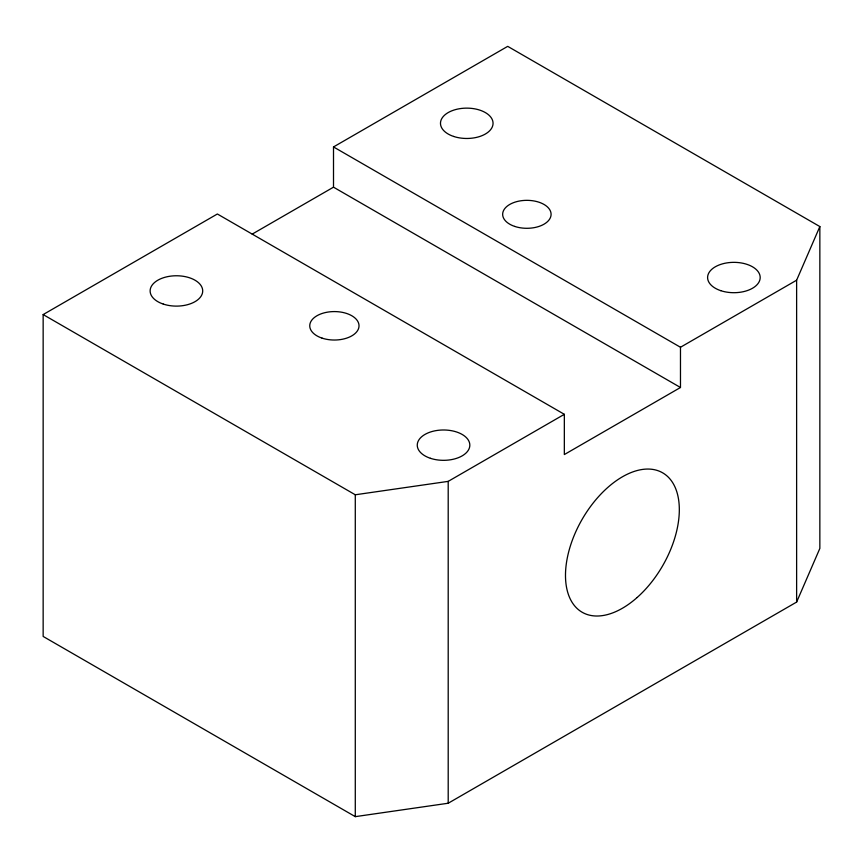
<?xml version="1.0" encoding="UTF-8"?>
<svg xmlns="http://www.w3.org/2000/svg" width="863" height="863" viewBox="0 0 863 863"><rect width="100%" height="100%" fill="white"/><g stroke="black" fill="none" stroke-linecap="round" stroke-linejoin="round"><path stroke-width="1.29" d="M680.476 387.498L564.337 454.553L564.337 414.316L217.368 213.992L43.15 314.574L43.15 636.441L355.286 816.646L448.199 803.237L796.625 602.072L796.625 280.205L819.85 226.559L507.714 46.354L333.506 146.937L333.506 187.174L680.476 387.498L680.476 347.26L333.506 146.937M796.625 602.072L819.85 548.426L819.85 226.559M252.201 234.11L333.506 187.174M43.15 314.574L355.286 494.779L448.199 481.371L564.337 414.316M680.476 347.26L796.625 280.205M448.199 481.371L448.199 803.237M355.286 494.779L355.286 816.646M430.41 458.296A26.278 15.167 0 0 0 469.828 445.157A26.278 15.167 0 0 0 430.41 432.018A26.278 15.167 0 0 0 430.41 458.296M453.636 136.44A26.278 15.167 0 0 0 493.053 123.301A26.278 15.167 0 0 0 453.636 110.162A26.278 15.167 0 0 0 453.636 136.44M720.767 290.669A26.278 15.167 0 0 0 760.184 277.53A26.278 15.167 0 0 0 720.767 264.38A26.278 15.167 0 0 0 720.767 290.669M163.28 304.078A26.278 15.167 0 0 0 202.708 290.939A26.278 15.167 0 0 0 163.28 277.8A26.278 15.167 0 0 0 163.28 304.078M322.061 338.123A24.639 14.229 0 0 0 359.019 325.804A24.639 14.229 0 0 0 322.061 313.485A24.639 14.229 0 0 0 322.061 338.123M514.769 226.43A24.218 13.981 0 0 0 551.09 214.326A24.218 13.981 0 0 0 514.769 202.212A24.218 13.981 0 0 0 514.769 226.43M637.142 597.498A80.486 46.462 -60 0 0 662.655 472.827A80.486 46.462 -60 0 0 567.433 557.25A80.486 46.462 -60 0 0 637.142 597.498"/></g></svg>
